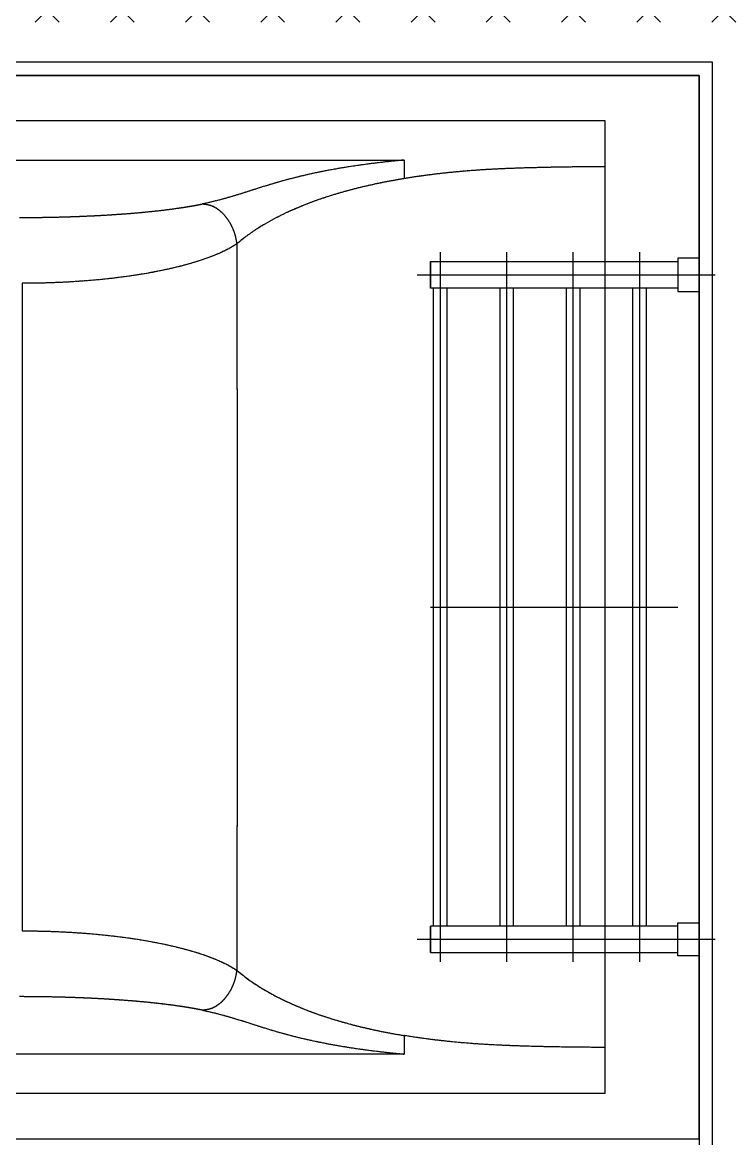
# Model space of a CAD drawing. Header units: millimetres. Extents: x 18456 to 179493, y -203649 to 469211.
# Drawn here: x 116545 to 117081, y -180999 to -180159 of the extents above; entities that cross this region are included whole.
import ezdxf

# ---------------------------------------------------------------- set-up
doc = ezdxf.new("R2010")
doc.units = ezdxf.units.MM
doc.linetypes.add('X-평면도(기본형)$0$HIDDENX2', pattern=[0.75, 0.5, -0.25])
for name, color, linetype, true_color in [('X-평면도(기본형)$0$40HAT', 9, 'Continuous', 0x808080), ('X-평면도(기본형)$0$FIN', 9, 'Continuous', 0x808080), ('X-평면도(기본형)$0$FUR', 6, 'Continuous', 0xff00ff), ('X-평면도(기본형)$0$MC', 7, 'Continuous', 0x7f7fff)]:
    doc.layers.add(name, color=color, linetype=linetype, true_color=true_color)

# ---------------------------------------------------------------- blocks, each defined once
blk = doc.blocks.new('X-평면도(기본형)$0$BS-03 TOP')
at = {"layer": 'X-평면도(기본형)$0$FUR', "color": 1, "true_color": 0xff0000}
for p, q in [((832463.4677905946, -151027.662717113), (832463.4677905946, -150803.662717113)), ((832963.4677905946, -151027.662717113), (832963.4677905946, -150803.662717113)), ((832713.4677905946, -151017.662717113), (832713.4677905946, -150831.662717113)), ((832980.4677905946, -150860.562717113), (832446.4677905946, -150860.562717113)), ((832980.4677905946, -150910.562717113), (832446.4677905946, -150910.562717113)), ((832980.4677905946, -150960.562717113), (832446.4677905946, -150960.562717113)), ((832980.4677905946, -151010.562717113), (832446.4677905946, -151010.562717113))]:
    blk.add_line(p, q, dxfattribs=at)
at = {"layer": 'X-평면도(기본형)$0$FUR'}
for p, q in [((832475.9677905946, -150815.662717113), (832450.9677905946, -150815.662717113)), ((832450.9677905946, -150815.662717113), (832450.9677905946, -150831.662717113)), ((832475.9677905946, -150831.662717113), (832475.9677905946, -150815.662717113)), ((832950.9677905946, -150831.662717113), (832950.9677905946, -150815.662717113)), ((832950.9677905946, -150815.662717113), (832975.9677905946, -150815.662717113)), ((832975.9677905946, -150815.662717113), (832975.9677905946, -150831.662717113)), ((832450.9677905946, -150831.662717113), (832475.9677905946, -150831.662717113)), ((832453.4677905946, -150831.662717113), (832473.4677905946, -150831.662717113)), ((832453.4677905946, -151017.662717113), (832453.4677905946, -150831.662717113)), ((832473.4677905946, -150831.662717113), (832473.4677905946, -151017.662717113)), ((832975.9677905946, -150831.662717113), (832950.9677905946, -150831.662717113)), ((832953.4677905946, -150831.662717113), (832953.4677905946, -151017.662717113)), ((832973.4677905946, -150831.662717113), (832953.4677905946, -150831.662717113)), ((832973.4677905946, -151017.662717113), (832973.4677905946, -150831.662717113)), ((832953.4677905946, -150855.462717113), (832473.4677905946, -150855.4627171129)), ((832953.4677905946, -150865.662717113), (832473.4677905946, -150865.662717113)), ((832953.4677905946, -150905.462717113), (832473.4677905946, -150905.4627171129)), ((832953.4677905946, -150915.662717113), (832473.4677905946, -150915.662717113)), ((832953.4677905946, -150955.462717113), (832473.4677905946, -150955.4627171129)), ((832953.4677905946, -150965.662717113), (832473.4677905946, -150965.662717113)), ((832953.4677905946, -151005.462717113), (832473.4677905946, -151005.4627171129)), ((832453.4677905946, -151017.662717113), (832473.4677905946, -151017.662717113)), ((832473.4677905946, -151017.662717113), (832453.4677905946, -151017.662717113)), ((832953.4677905946, -151015.662717113), (832473.4677905946, -151015.662717113)), ((832973.4677905946, -151017.662717113), (832953.4677905946, -151017.662717113)), ((832953.4677905946, -151017.662717113), (832973.4677905946, -151017.662717113))]:
    blk.add_line(p, q, dxfattribs=at)
blk = doc.blocks.new('X-평면도(기본형)$0$SB1703 1500')
at = {"layer": 'X-평면도(기본형)$0$FUR', "color": 8, "linetype": 'X-평면도(기본형)$0$HIDDENX2', "ltscale": 2, "true_color": 0x808080}
blk.add_line((1500, 2.153683453798294e-09), (1500, 800), dxfattribs=at)
at = {"layer": 'X-평면도(기본형)$0$FUR'}
blk.add_line((1500, 2.153683453798294e-09), (1500, 800), dxfattribs=at)
at = {"layer": 'X-평면도(기본형)$0$FUR', "color": 8, "linetype": 'X-평면도(기본형)$0$HIDDENX2', "ltscale": 2, "true_color": 0x808080}
for points, degree in [([(1500, 800), (750, 800), (0, 800)], 2), ([(106.1282822306384, 766.0788979778299), (692.1686779991724, 766.0788979778299), (1278.209073767706, 766.0788979778299)], 2), ([(1278.209073767706, 766.0788981784135), (1353.68482459287, 766.0788981784135), (1429.160575418035, 766.0788981784135)], 2), ([(1429.160575418035, 766.0788982041413), (1429.160575418035, 748.6956166266755), (1429.160575418035, 731.3123350492097)], 2), ([(106.1282822304638, 736.3708559155639), (496.8214334683726, 736.3708559824154), (887.5145847063395, 736.370856049296), (1278.207735944248, 736.3708561161475)], 3), ([(1429.160575418035, 731.307072428579), (1429.160575418035, 565.6536169215105), (1429.160575418035, 400.0001614144421)], 2), ([(1126.42872714129, 703.3539082472562), (1133.276007669047, 702.7124594172928), (1140.123288196803, 702.0710105873586), (1149.706846424204, 688.7831276497454), (1150.910270041786, 681.0201556257671), (1152.113031292276, 673.2571819251752)], 5), ([(991.029592045059, 643.6263617593504), (990.9611339538824, 643.6263505694224), (990.892675862764, 643.6263393795234), (990.8242177715874, 643.6263281896245)], 3), ([(1429.160583463905, 400.0001614144421), (1429.160583463905, 234.3465735540958), (1429.160583463905, 68.6929856937495)], 2), ([(990.8242177715874, 156.373729932704), (990.892675862764, 156.3737187428051), (990.9611339538824, 156.3737075529061), (991.029592045059, 156.373696362949)], 3), ([(1152.113031292276, 126.7428761971241), (1150.910270251392, 118.97990231734), (1149.706846843415, 111.2169301140821), (1140.123288217117, 97.92904753074981), (1133.276007679233, 97.28759870294016), (1126.42872714129, 96.6461498750723)], 5), ([(1429.160575418733, 68.68798777967459), (1429.160575418733, 51.30470620219421), (1429.160575418733, 33.92142462471384)], 2), ([(1278.207735944248, 63.62946671270765), (887.5145847063395, 63.62946677958826), (496.8214334683726, 63.62946684646886), (106.1282822304638, 63.62946691332036)], 3), ([(1278.209073767706, 33.92142465047073), (692.168677999085, 33.92142465047073), (106.1282822304638, 33.92142465047073)], 2), ([(1429.160575418733, 33.92142462471384), (1353.68482459322, 33.92142462471384), (1278.209073767706, 33.92142462471384)], 2), ([(0, 2.153683453798294e-09), (750, 2.153683453798294e-09), (1500, 2.153683453798294e-09)], 2)]:
    blk.add_open_spline(points, degree=degree, dxfattribs=at)
at = {"layer": 'X-평면도(기본형)$0$FUR'}
for points in [[(1500, 800), (750, 800), (0, 800)], [(106.1282822306384, 766.0788979778299), (692.1686779991724, 766.0788979778299), (1278.209073767706, 766.0788979778299)], [(1278.209073767706, 766.0788981784135), (1353.68482459287, 766.0788981784135), (1429.160575418035, 766.0788981784135)], [(1429.160575418035, 766.0788982041413), (1429.160575418035, 748.6956166266755), (1429.160575418035, 731.3123350492097)], [(1429.160575418035, 731.307072428579), (1429.160575418035, 565.6536169215105), (1429.160575418035, 400.0001614144421)], [(1429.160583463905, 400.0001614144421), (1429.160583463905, 234.3465735540958), (1429.160583463905, 68.6929856937495)], [(1429.160575418733, 68.68798777967459), (1429.160575418733, 51.30470620219421), (1429.160575418733, 33.92142462471384)], [(1278.209073767706, 33.92142465047073), (692.168677999085, 33.92142465047073), (106.1282822304638, 33.92142465047073)], [(1429.160575418733, 33.92142462471384), (1353.68482459322, 33.92142462471384), (1278.209073767706, 33.92142462471384)], [(0, 2.153683453798294e-09), (750, 2.153683453798294e-09), (1500, 2.153683453798294e-09)]]:
    blk.add_open_spline(points, degree=2, dxfattribs=at)
at = {"layer": 'X-평면도(기본형)$0$FUR', "color": 8, "true_color": 0x808080}
for points, degree in [([(106.1282822304638, 736.3708559155639), (496.8214334683726, 736.3708559824154), (887.5145847063395, 736.370856049296), (1278.207735944248, 736.3708561161475)], 3), ([(1126.42872714129, 703.3539082472562), (1133.276007669047, 702.7124594172928), (1140.123288196803, 702.0710105873586), (1149.706846424204, 688.7831276497454), (1150.910270041786, 681.0201556257671), (1152.113031292276, 673.2571819251752)], 5), ([(991.029592045059, 643.6263617593504), (990.9611339538824, 643.6263505694224), (990.892675862764, 643.6263393795234), (990.8242177715874, 643.6263281896245)], 3), ([(990.8242177715874, 156.373729932704), (990.892675862764, 156.3737187428051), (990.9611339538824, 156.3737075529061), (991.029592045059, 156.373696362949)], 3), ([(1152.113031292276, 126.7428761971241), (1150.910270251392, 118.97990231734), (1149.706846843415, 111.2169301140821), (1140.123288217117, 97.92904753074981), (1133.276007679233, 97.28759870294016), (1126.42872714129, 96.6461498750723)], 5), ([(1278.207735944248, 63.62946671270765), (887.5145847063395, 63.62946677958826), (496.8214334683726, 63.62946684646886), (106.1282822304638, 63.62946691332036)], 3)]:
    blk.add_open_spline(points, degree=degree, dxfattribs=at)
at = {"layer": 'X-평면도(기본형)$0$FUR', "color": 8, "linetype": 'X-평면도(기본형)$0$HIDDENX2', "ltscale": 2, "true_color": 0x808080}
for points, degree, knots in [([(1278.208075634437, 736.3705251920619), (1276.037561112316, 736.1710889845854), (1273.894862912595, 735.9649825978559), (1265.501670721045, 735.1213239859208), (1259.622280000069, 734.4519563856884), (1248.1777115484, 733.0020056253416), (1242.745504514431, 732.2351134558849), (1232.479111500143, 730.6468711334164), (1227.537885973172, 729.8068312211544), (1218.309894378472, 728.1061074870522), (1213.812455147912, 727.2044766422478), (1201.371150163235, 724.5272663328215), (1193.759209399286, 722.6257596951327), (1179.945681999496, 718.7986806817353), (1173.594081184128, 716.844135443389), (1164.318337181176, 713.8942908484605), (1161.2577004591, 712.9058857278433), (1155.090941848117, 710.9469874377246), (1151.920631922432, 709.9524925292353), (1145.426482540555, 708.0201614896068), (1142.026456716412, 707.0581521055428), (1134.697663494153, 705.1733620093437), (1130.729775903223, 704.2427141776716), (1126.42872714129, 703.3539082472562)], 3, [0, 0, 0, 0, 0.02727819425534721, 0.02727819425534721, 0.1083383447340684, 0.1083383447340684, 0.1893984952127895, 0.1893984952127895, 0.2704586456915105, 0.2704586456915105, 0.3515187961702315, 0.3515187961702315, 0.5136390971276736, 0.5136390971276736, 0.6757593980851156, 0.6757593980851156, 0.7568195485638372, 0.7568195485638372, 0.8378796990425579, 0.8378796990425579, 0.918939849521279, 0.918939849521279, 1, 1, 1, 1]), ([(1278.208953757014, 736.369355162431), (1278.208928880864, 736.1604587927577), (1278.208688305574, 735.9442396011436), (1278.209229930944, 735.2953587609227), (1278.208842768916, 734.830028786906), (1278.209090546996, 733.8077818953316), (1278.209070818266, 733.340102361195), (1278.209077402833, 732.0875581056462), (1278.208854514814, 731.229404945334), (1278.209108734678, 729.4942727171292), (1278.209111647739, 728.7413010701712), (1278.209078145097, 727.2900906137365), (1278.209157076722, 726.6897163293906), (1278.209140853083, 724.8131322145637), (1278.209073767706, 723.6674515580235), (1278.209071163321, 722.421634059283)], 3, [0, 0, 0, 0, 0.160499235954193, 0.160499235954193, 0.3724135968709565, 0.3724135968709565, 0.5138673887353816, 0.5138673887353816, 0.6890515880012615, 0.6890515880012615, 0.7960866891886667, 0.7960866891886667, 0.8672654828294065, 0.8672654828294065, 1, 1, 1, 1]), ([(1429.160583464603, 731.307072428579), (1426.164022250101, 731.2991849550162), (1420.163975742471, 731.2833917825192), (1411.164454074926, 731.217474924284), (1402.164234705153, 731.1183027997613), (1393.175673409365, 730.9810115477885), (1384.210156200978, 730.8048171045957), (1375.281670595461, 730.5865131285973), (1366.394732804387, 730.3284911923693), (1360.527541601681, 730.1183721018606), (1357.592626464611, 730.0132653006585)], 3, [0, 0, 0, 0, 0.1243408770705244, 0.2489690654765014, 0.3738162031960933, 0.4988280813446651, 0.6239658120167927, 0.7492070299978734, 0.8745471114722904, 1, 1, 1, 1]), ([(1278.209240156866, 722.4215998937725), (1276.665760263568, 722.1630616362672), (1273.588399935397, 721.6475930640008), (1269.174301181687, 720.8533533728332), (1264.914166263363, 720.0492884487612), (1260.805496439105, 719.2334714219905), (1256.831240385596, 718.4059740225784), (1252.044189866807, 717.3626342006028), (1246.545481330599, 716.0909115959948), (1238.643254255876, 714.1272463025525), (1229.618800138822, 711.6551166181453), (1219.753792349424, 708.614881954767), (1210.492144454212, 705.4564390465384), (1204.518217900069, 703.1223635948263), (1201.594365071156, 701.9799837797182)], 3, [0, 0, 0, 0, 0.04214192510631519, 0.08402175437400725, 0.1257632907646763, 0.167674741883988, 0.2098468485678247, 0.2523332795795803, 0.3263996013826299, 0.4026794444395577, 0.5490873253450249, 0.7013870930338074, 0.8538481876418773, 1, 1, 1, 1]), ([(1301.746141277254, 725.7576374573982), (1299.62564613705, 725.4963396956446), (1295.435033778253, 724.9799519855296), (1289.416306879488, 724.1507517994032), (1283.661108468252, 723.3022491490992), (1280.017999784031, 722.7137718113372), (1278.209240156866, 722.4215998937725)], 3, [0, 0, 0, 0, 0.2579945994282492, 0.5098598607342537, 0.7566513183104666, 1, 1, 1, 1]), ([(1357.592626464611, 730.0132653006585), (1355.169636492443, 729.918124890828), (1350.326683383144, 729.7279629219265), (1343.146157681476, 729.3583439668873), (1336.038133419177, 728.9271265552088), (1329.009339209588, 728.4280288947048), (1322.058818551013, 727.8629211040679), (1315.191962514538, 727.2298178987985), (1308.397426852491, 726.5340529428213), (1303.968505286146, 726.0170576568926), (1301.746141277254, 725.7576374573982)], 3, [0, 0, 0, 0, 0.1244275377446227, 0.2486996387641766, 0.3729598630117413, 0.4973640953080891, 0.6220810331860367, 0.7472927653115717, 0.8731954371374993, 1, 1, 1, 1]), ([(988.5841239187866, 693.1419136465411), (1008.970513581124, 693.1419239801471), (1028.745194227493, 693.8274058996467), (1048.518729172531, 694.5128481038846), (1066.523379820574, 695.8436512885964), (1084.594760618464, 697.1793867931119), (1099.798493083974, 699.0854983018653), (1115.001817773446, 700.9915586871793), (1126.42872714129, 703.3541678266483)], 2, [0, 0, 0, 0.25, 0.25, 0.5, 0.5, 0.75, 0.75, 1, 1, 1]), ([(1201.594365071156, 701.9799837797182), (1199.221872642462, 700.9998127873405), (1194.462133559748, 699.0333752451697), (1187.345717301883, 695.7451273206971), (1180.254111504008, 692.1632411885948), (1173.170426017896, 688.2119104370358), (1166.091143353493, 683.8051019632258), (1159.038536668289, 678.932950554823), (1154.412877755763, 675.1426711536478), (1152.113057999348, 673.2581916419149)], 3, [0, 0, 0, 0, 0.1415646630178982, 0.2840096984760911, 0.4262496182545697, 0.5679138428763398, 0.7119596895351498, 0.8567899602710758, 1, 1, 1, 1]), ([(1152.113057999348, 673.2581916419149), (1151.241154100164, 672.6949777392147), (1149.495655368781, 671.5674576609163), (1146.792457291158, 670.0311528756865), (1143.957045838295, 668.5416266747634), (1139.95803782338, 666.613585773448), (1133.433407108008, 663.8135248750914), (1123.193839000945, 660.1631972442265), (1111.195533140155, 656.7436031901161), (1099.501932796673, 653.9887965456), (1081.700801079685, 650.3959146402776), (1054.292370438983, 646.4707134298515), (1024.790838847985, 644.3532009166665), (1005.829714374559, 643.7801218274981), (997.3430976814707, 643.6465380616719), (993.13081669854, 643.633076720289), (991.029592045059, 643.6263617593504)], 3, [0, 0, 0, 0, 0.03117709084825492, 0.06241464521169923, 0.09378720319112818, 0.1253555616198472, 0.1880624395957308, 0.2808270621047957, 0.3763482902485014, 0.438843783414216, 0.5019908315068017, 0.6921429834288003, 0.8762235236497193, 0.9386099175927807, 0.9693766025686555, 1, 1, 1, 1]), ([(1152.113057999348, 673.2581916419149), (1152.189572237781, 643.0139077914064), (1152.256353739707, 612.7869851201249), (1152.387009364553, 529.9717845285777), (1152.43023588293, 452.4897473684396), (1152.429089439043, 400.0000817163964)], 3, [0, 0, 0, 0, 0.3656338473247041, 0.3656338473247041, 1, 1, 1, 1]), ([(990.8242177715874, 643.6263281896245), (990.8242221742403, 623.2413692086702), (990.8242259155377, 602.8583566457382), (990.8242336309049, 529.9944374297047), (990.8242300457787, 452.4560587222804), (990.824226642435, 400.0001210508053)], 3, [0, 0, 0, 0, 0.2796377612057806, 0.2796377612057806, 1, 1, 1, 1]), ([(990.824226642435, 399.9999370715232), (990.8242300457787, 322.5439994000481), (990.8242336309049, 270.0056206926238), (990.8242259155377, 197.1417014765902), (990.8242221742403, 176.7586889136292), (990.8242177715874, 156.373729932704)], 3, [0, 0, 0, 0, 0.7203622387942188, 0.7203622387942188, 1, 1, 1, 1]), ([(1152.429089439043, 399.9999764059321), (1152.43023588293, 322.5103107538598), (1152.387009364553, 270.0282735937508), (1152.256354271318, 187.2134099475225), (1152.189573723997, 156.9868230394204), (1152.113060553616, 126.7428761226765)], 3, [0, 0, 0, 0, 0.6343687336938457, 0.6343687336938457, 1, 1, 1, 1]), ([(991.029592045059, 156.373696362949), (995.2447674933937, 156.3481191803876), (1003.737690973736, 156.2965851322515), (1016.422885687032, 155.896312043129), (1029.135253763525, 155.251341819996), (1049.957284803677, 153.7424806743511), (1078.290638670675, 150.4006562785362), (1106.854327402718, 144.6407417891314), (1127.479688412859, 138.531477166398), (1139.122982931382, 133.8883140940743), (1145.870793306676, 130.4929379662499), (1149.484507444082, 128.4394139425131), (1151.237367890193, 127.307396985183), (1152.113057999348, 126.7418664804136)], 3, [0, 0, 0, 0, 0.06144845614058056, 0.1238090898896945, 0.1854821220356585, 0.2486608962125566, 0.4345246842440718, 0.6237031895035289, 0.749269003334469, 0.8746161582225718, 0.9373055593940952, 0.9686792513003586, 1, 1, 1, 1]), ([(1152.113057999348, 126.7418664804136), (1153.446608326223, 125.6293862131424), (1156.1278555264, 123.3926242839079), (1160.206720431801, 120.3218615492806), (1164.32984246884, 117.4202754843864), (1168.473228197661, 114.7070957605611), (1172.60822589451, 112.1715261444915), (1176.727271262731, 109.7993990876712), (1180.843490615429, 107.5659238027001), (1184.975535068894, 105.4493388893316), (1189.12726119603, 103.4378408042248), (1193.28694609541, 101.5307959881611), (1197.442141197505, 99.71800943062408), (1200.212832475721, 98.585013214004), (1201.594365071156, 98.02007434261031)], 3, [0, 0, 0, 0, 0.08321058102992503, 0.1673038751635856, 0.2518159462835708, 0.3362698511440989, 0.4201782265895152, 0.5030466729398012, 0.5855744788685043, 0.6685051551874984, 0.751627613588275, 0.8347283148037739, 0.9175916053890455, 1, 1, 1, 1]), ([(1126.42872714129, 96.6461498750723), (1115.002172818698, 99.00868588191224), (1099.798493374838, 100.9148198418552), (1084.595793866669, 102.8208309440815), (1066.523380123428, 104.1566672465997), (1048.519903107488, 105.4874080381123), (1028.745194410963, 106.172912986658), (1008.971144982323, 106.8583950811881), (988.5841239187866, 106.8584057642147)], 2, [0, 0, 0, 0.25, 0.25, 0.5, 0.5, 0.75, 0.75, 1, 1, 1]), ([(1126.42872714129, 96.6461498750723), (1130.746851184522, 95.75372475961922), (1134.69591348432, 94.82651992014144), (1141.972891167155, 92.9564513117657), (1145.453915640712, 91.97325061738957), (1155.219377676432, 89.06082723056898), (1161.219478760264, 87.09061729413224), (1170.494159562804, 84.1418304341496), (1173.647177841223, 83.15558480191976), (1180.056104834308, 81.21977343474282), (1183.43431131239, 80.23467427393189), (1193.782044492778, 77.36936876428081), (1201.308265029395, 75.48747698415536), (1213.825626250822, 72.79256763320882), (1218.302095055231, 71.89569433173165), (1227.517294467369, 70.19687520724256), (1232.43081985967, 69.3613711138023), (1242.703679650149, 67.77037588891108), (1248.24197814893, 66.9897845419764), (1259.519809533784, 65.56037221237784), (1265.542863285402, 64.87385458877543), (1273.894068664755, 64.03505612182198), (1276.035664208466, 63.8291125378455), (1278.208062398713, 63.62953540019225)], 3, [0, 0, 0, 0, 0.08105145562927135, 0.08105145562927135, 0.1621029112585427, 0.1621029112585427, 0.3242058225170855, 0.3242058225170855, 0.4052572781463568, 0.4052572781463568, 0.4863087337756283, 0.4863087337756283, 0.6484116450341711, 0.6484116450341711, 0.7294631006634424, 0.7294631006634424, 0.8105145562927136, 0.8105145562927136, 0.891566011921985, 0.891566011921985, 0.9726174675512566, 0.9726174675512566, 1, 1, 1, 1]), ([(1201.594365071156, 98.02007434261031), (1203.524887048174, 97.25780863495311), (1207.460920686775, 95.70366757753072), (1213.494810056, 93.52602447071695), (1220.857520485879, 91.03979228017852), (1229.618569402723, 88.34664724307368), (1238.643006035942, 85.87256776494905), (1246.545994600165, 83.90923602535622), (1253.244369604567, 82.35917493718443), (1260.708519824198, 80.76907436712645), (1269.075262874714, 79.13487288213219), (1275.160119052744, 78.09802334744018), (1278.209217893658, 77.57846189488191)], 3, [0, 0, 0, 0, 0.09642273141530769, 0.196590931827386, 0.2986270428816327, 0.4509326229107199, 0.5973460912996073, 0.6736288454864252, 0.7476979939429492, 0.8323477625342833, 0.9159900862116269, 1, 1, 1, 1]), ([(1278.209071163321, 77.57868876960129), (1278.209073767706, 76.33287127083167), (1278.209140853083, 75.18719061429147), (1278.209157076722, 73.31060649949359), (1278.209078145097, 72.7102322151186), (1278.209111647739, 71.25902175868396), (1278.209108734678, 70.50605011172593), (1278.208854514814, 68.77091788355028), (1278.209077402833, 67.91276472320897), (1278.209070818266, 66.66022046766011), (1278.209090546996, 66.19254093352356), (1278.208842768916, 65.1702940419782), (1278.209229930944, 64.70496406796155), (1278.208688305109, 64.0560827224399), (1278.208928881737, 63.8398632548051), (1278.208953757188, 63.6309665341978)], 3, [0, 0, 0, 0, 0.1327344786799298, 0.1327344786799298, 0.2039132516800777, 0.2039132516800777, 0.3109483218291954, 0.3109483218291954, 0.4861324702947543, 0.4861324702947543, 0.6275862211400801, 0.6275862211400801, 0.8395005206054249, 0.8395005206054249, 1, 1, 1, 1]), ([(1301.743419702398, 74.24319223576458), (1299.291458617721, 74.53720456798328), (1296.867841507425, 74.84356310375733), (1288.797055082163, 75.91735208913451), (1283.373747301579, 76.72826387826353), (1278.209071163321, 77.57868876960129)], 3, [0, 0, 0, 0, 0.2972368071119842, 0.2972368071119842, 1, 1, 1, 1]), ([(1357.595017411746, 69.9852798388456), (1354.86898409354, 70.08803562889807), (1352.156178991776, 70.20055298123043), (1336.558811406547, 70.93609085326898), (1323.939170083497, 71.87250234943349), (1308.486701836169, 73.46391877238057), (1305.08868143626, 73.84206506842747), (1301.743419702398, 74.24319223576458)], 3, [0, 0, 0, 0, 0.1399253008450184, 0.1399253008450184, 0.8074142345687574, 0.8074142345687574, 1, 1, 1, 1]), ([(1429.160575418733, 68.68798777967459), (1415.705577174551, 68.71036713192007), (1402.218082092819, 68.8404497813899), (1382.247394050937, 69.2338673156919), (1375.613580839359, 69.3963336024899), (1365.172391861386, 69.71934231655905), (1361.371014326345, 69.84294645517366), (1357.595017411746, 69.9852798388456)], 3, [0, 0, 0, 0, 0.558543575720199, 0.558543575720199, 0.8378153635802982, 0.8378153635802982, 1, 1, 1, 1])]:
    blk.add_open_spline(points, degree=degree, knots=knots, dxfattribs=at)
at = {"layer": 'X-평면도(기본형)$0$FUR', "color": 8, "true_color": 0x808080}
for points, degree, knots in [([(1278.208075634437, 736.3705251920619), (1276.037561112316, 736.1710889845854), (1273.894862912595, 735.9649825978559), (1265.501670721045, 735.1213239859208), (1259.622280000069, 734.4519563856884), (1248.1777115484, 733.0020056253416), (1242.745504514431, 732.2351134558849), (1232.479111500143, 730.6468711334164), (1227.537885973172, 729.8068312211544), (1218.309894378472, 728.1061074870522), (1213.812455147912, 727.2044766422478), (1201.371150163235, 724.5272663328215), (1193.759209399286, 722.6257596951327), (1179.945681999496, 718.7986806817353), (1173.594081184128, 716.844135443389), (1164.318337181176, 713.8942908484605), (1161.2577004591, 712.9058857278433), (1155.090941848117, 710.9469874377246), (1151.920631922432, 709.9524925292353), (1145.426482540555, 708.0201614896068), (1142.026456716412, 707.0581521055428), (1134.697663494153, 705.1733620093437), (1130.729775903223, 704.2427141776716), (1126.42872714129, 703.3539082472562)], 3, [0, 0, 0, 0, 0.02727819425534721, 0.02727819425534721, 0.1083383447340684, 0.1083383447340684, 0.1893984952127895, 0.1893984952127895, 0.2704586456915105, 0.2704586456915105, 0.3515187961702315, 0.3515187961702315, 0.5136390971276736, 0.5136390971276736, 0.6757593980851156, 0.6757593980851156, 0.7568195485638372, 0.7568195485638372, 0.8378796990425579, 0.8378796990425579, 0.918939849521279, 0.918939849521279, 1, 1, 1, 1]), ([(1278.208953757014, 736.369355162431), (1278.208928880864, 736.1604587927577), (1278.208688305574, 735.9442396011436), (1278.209229930944, 735.2953587609227), (1278.208842768916, 734.830028786906), (1278.209090546996, 733.8077818953316), (1278.209070818266, 733.340102361195), (1278.209077402833, 732.0875581056462), (1278.208854514814, 731.229404945334), (1278.209108734678, 729.4942727171292), (1278.209111647739, 728.7413010701712), (1278.209078145097, 727.2900906137365), (1278.209157076722, 726.6897163293906), (1278.209140853083, 724.8131322145637), (1278.209073767706, 723.6674515580235), (1278.209071163321, 722.421634059283)], 3, [0, 0, 0, 0, 0.160499235954193, 0.160499235954193, 0.3724135968709565, 0.3724135968709565, 0.5138673887353816, 0.5138673887353816, 0.6890515880012615, 0.6890515880012615, 0.7960866891886667, 0.7960866891886667, 0.8672654828294065, 0.8672654828294065, 1, 1, 1, 1]), ([(1429.160583464603, 731.307072428579), (1426.164022250101, 731.2991849550162), (1420.163975742471, 731.2833917825192), (1411.164454074926, 731.217474924284), (1402.164234705153, 731.1183027997613), (1393.175673409365, 730.9810115477885), (1384.210156200978, 730.8048171045957), (1375.281670595461, 730.5865131285973), (1366.394732804387, 730.3284911923693), (1360.527541601681, 730.1183721018606), (1357.592626464611, 730.0132653006585)], 3, [0, 0, 0, 0, 0.1243408770705244, 0.2489690654765014, 0.3738162031960933, 0.4988280813446651, 0.6239658120167927, 0.7492070299978734, 0.8745471114722904, 1, 1, 1, 1]), ([(1278.209240156866, 722.4215998937725), (1276.665760263568, 722.1630616362672), (1273.588399935397, 721.6475930640008), (1269.174301181687, 720.8533533728332), (1264.914166263363, 720.0492884487612), (1260.805496439105, 719.2334714219905), (1256.831240385596, 718.4059740225784), (1252.044189866807, 717.3626342006028), (1246.545481330599, 716.0909115959948), (1238.643254255876, 714.1272463025525), (1229.618800138822, 711.6551166181453), (1219.753792349424, 708.614881954767), (1210.492144454212, 705.4564390465384), (1204.518217900069, 703.1223635948263), (1201.594365071156, 701.9799837797182)], 3, [0, 0, 0, 0, 0.04214192510631519, 0.08402175437400725, 0.1257632907646763, 0.167674741883988, 0.2098468485678247, 0.2523332795795803, 0.3263996013826299, 0.4026794444395577, 0.5490873253450249, 0.7013870930338074, 0.8538481876418773, 1, 1, 1, 1]), ([(1301.746141277254, 725.7576374573982), (1299.62564613705, 725.4963396956446), (1295.435033778253, 724.9799519855296), (1289.416306879488, 724.1507517994032), (1283.661108468252, 723.3022491490992), (1280.017999784031, 722.7137718113372), (1278.209240156866, 722.4215998937725)], 3, [0, 0, 0, 0, 0.2579945994282492, 0.5098598607342537, 0.7566513183104666, 1, 1, 1, 1]), ([(1357.592626464611, 730.0132653006585), (1355.169636492443, 729.918124890828), (1350.326683383144, 729.7279629219265), (1343.146157681476, 729.3583439668873), (1336.038133419177, 728.9271265552088), (1329.009339209588, 728.4280288947048), (1322.058818551013, 727.8629211040679), (1315.191962514538, 727.2298178987985), (1308.397426852491, 726.5340529428213), (1303.968505286146, 726.0170576568926), (1301.746141277254, 725.7576374573982)], 3, [0, 0, 0, 0, 0.1244275377446227, 0.2486996387641766, 0.3729598630117413, 0.4973640953080891, 0.6220810331860367, 0.7472927653115717, 0.8731954371374993, 1, 1, 1, 1]), ([(988.5841239187866, 693.1419136465411), (1008.970513581124, 693.1419239801471), (1028.745194227493, 693.8274058996467), (1048.518729172531, 694.5128481038846), (1066.523379820574, 695.8436512885964), (1084.594760618464, 697.1793867931119), (1099.798493083974, 699.0854983018653), (1115.001817773446, 700.9915586871793), (1126.42872714129, 703.3541678266483)], 2, [0, 0, 0, 0.25, 0.25, 0.5, 0.5, 0.75, 0.75, 1, 1, 1]), ([(1201.594365071156, 701.9799837797182), (1199.221872642462, 700.9998127873405), (1194.462133559748, 699.0333752451697), (1187.345717301883, 695.7451273206971), (1180.254111504008, 692.1632411885948), (1173.170426017896, 688.2119104370358), (1166.091143353493, 683.8051019632258), (1159.038536668289, 678.932950554823), (1154.412877755763, 675.1426711536478), (1152.113057999348, 673.2581916419149)], 3, [0, 0, 0, 0, 0.1415646630178982, 0.2840096984760911, 0.4262496182545697, 0.5679138428763398, 0.7119596895351498, 0.8567899602710758, 1, 1, 1, 1]), ([(1152.113057999348, 673.2581916419149), (1151.241154100164, 672.6949777392147), (1149.495655368781, 671.5674576609163), (1146.792457291158, 670.0311528756865), (1143.957045838295, 668.5416266747634), (1139.95803782338, 666.613585773448), (1133.433407108008, 663.8135248750914), (1123.193839000945, 660.1631972442265), (1111.195533140155, 656.7436031901161), (1099.501932796673, 653.9887965456), (1081.700801079685, 650.3959146402776), (1054.292370438983, 646.4707134298515), (1024.790838847985, 644.3532009166665), (1005.829714374559, 643.7801218274981), (997.3430976814707, 643.6465380616719), (993.13081669854, 643.633076720289), (991.029592045059, 643.6263617593504)], 3, [0, 0, 0, 0, 0.03117709084825492, 0.06241464521169923, 0.09378720319112818, 0.1253555616198472, 0.1880624395957308, 0.2808270621047957, 0.3763482902485014, 0.438843783414216, 0.5019908315068017, 0.6921429834288003, 0.8762235236497193, 0.9386099175927807, 0.9693766025686555, 1, 1, 1, 1]), ([(1152.113057999348, 673.2581916419149), (1152.189572237781, 643.0139077914064), (1152.256353739707, 612.7869851201249), (1152.387009364553, 529.9717845285777), (1152.43023588293, 452.4897473684396), (1152.429089439043, 400.0000817163964)], 3, [0, 0, 0, 0, 0.3656338473247041, 0.3656338473247041, 1, 1, 1, 1]), ([(990.8242177715874, 643.6263281896245), (990.8242221742403, 623.2413692086702), (990.8242259155377, 602.8583566457382), (990.8242336309049, 529.9944374297047), (990.8242300457787, 452.4560587222804), (990.824226642435, 400.0001210508053)], 3, [0, 0, 0, 0, 0.2796377612057806, 0.2796377612057806, 1, 1, 1, 1]), ([(990.824226642435, 399.9999370715232), (990.8242300457787, 322.5439994000481), (990.8242336309049, 270.0056206926238), (990.8242259155377, 197.1417014765902), (990.8242221742403, 176.7586889136292), (990.8242177715874, 156.373729932704)], 3, [0, 0, 0, 0, 0.7203622387942188, 0.7203622387942188, 1, 1, 1, 1]), ([(1152.429089439043, 399.9999764059321), (1152.43023588293, 322.5103107538598), (1152.387009364553, 270.0282735937508), (1152.256354271318, 187.2134099475225), (1152.189573723997, 156.9868230394204), (1152.113060553616, 126.7428761226765)], 3, [0, 0, 0, 0, 0.6343687336938457, 0.6343687336938457, 1, 1, 1, 1]), ([(991.029592045059, 156.373696362949), (995.2447674933937, 156.3481191803876), (1003.737690973736, 156.2965851322515), (1016.422885687032, 155.896312043129), (1029.135253763525, 155.251341819996), (1049.957284803677, 153.7424806743511), (1078.290638670675, 150.4006562785362), (1106.854327402718, 144.6407417891314), (1127.479688412859, 138.531477166398), (1139.122982931382, 133.8883140940743), (1145.870793306676, 130.4929379662499), (1149.484507444082, 128.4394139425131), (1151.237367890193, 127.307396985183), (1152.113057999348, 126.7418664804136)], 3, [0, 0, 0, 0, 0.06144845614058056, 0.1238090898896945, 0.1854821220356585, 0.2486608962125566, 0.4345246842440718, 0.6237031895035289, 0.749269003334469, 0.8746161582225718, 0.9373055593940952, 0.9686792513003586, 1, 1, 1, 1]), ([(1152.113057999348, 126.7418664804136), (1153.446608326223, 125.6293862131424), (1156.1278555264, 123.3926242839079), (1160.206720431801, 120.3218615492806), (1164.32984246884, 117.4202754843864), (1168.473228197661, 114.7070957605611), (1172.60822589451, 112.1715261444915), (1176.727271262731, 109.7993990876712), (1180.843490615429, 107.5659238027001), (1184.975535068894, 105.4493388893316), (1189.12726119603, 103.4378408042248), (1193.28694609541, 101.5307959881611), (1197.442141197505, 99.71800943062408), (1200.212832475721, 98.585013214004), (1201.594365071156, 98.02007434261031)], 3, [0, 0, 0, 0, 0.08321058102992503, 0.1673038751635856, 0.2518159462835708, 0.3362698511440989, 0.4201782265895152, 0.5030466729398012, 0.5855744788685043, 0.6685051551874984, 0.751627613588275, 0.8347283148037739, 0.9175916053890455, 1, 1, 1, 1]), ([(1126.42872714129, 96.6461498750723), (1115.002172818698, 99.00868588191224), (1099.798493374838, 100.9148198418552), (1084.595793866669, 102.8208309440815), (1066.523380123428, 104.1566672465997), (1048.519903107488, 105.4874080381123), (1028.745194410963, 106.172912986658), (1008.971144982323, 106.8583950811881), (988.5841239187866, 106.8584057642147)], 2, [0, 0, 0, 0.25, 0.25, 0.5, 0.5, 0.75, 0.75, 1, 1, 1]), ([(1126.42872714129, 96.6461498750723), (1130.746851184522, 95.75372475961922), (1134.69591348432, 94.82651992014144), (1141.972891167155, 92.9564513117657), (1145.453915640712, 91.97325061738957), (1155.219377676432, 89.06082723056898), (1161.219478760264, 87.09061729413224), (1170.494159562804, 84.1418304341496), (1173.647177841223, 83.15558480191976), (1180.056104834308, 81.21977343474282), (1183.43431131239, 80.23467427393189), (1193.782044492778, 77.36936876428081), (1201.308265029395, 75.48747698415536), (1213.825626250822, 72.79256763320882), (1218.302095055231, 71.89569433173165), (1227.517294467369, 70.19687520724256), (1232.43081985967, 69.3613711138023), (1242.703679650149, 67.77037588891108), (1248.24197814893, 66.9897845419764), (1259.519809533784, 65.56037221237784), (1265.542863285402, 64.87385458877543), (1273.894068664755, 64.03505612182198), (1276.035664208466, 63.8291125378455), (1278.208062398713, 63.62953540019225)], 3, [0, 0, 0, 0, 0.08105145562927135, 0.08105145562927135, 0.1621029112585427, 0.1621029112585427, 0.3242058225170855, 0.3242058225170855, 0.4052572781463568, 0.4052572781463568, 0.4863087337756283, 0.4863087337756283, 0.6484116450341711, 0.6484116450341711, 0.7294631006634424, 0.7294631006634424, 0.8105145562927136, 0.8105145562927136, 0.891566011921985, 0.891566011921985, 0.9726174675512566, 0.9726174675512566, 1, 1, 1, 1]), ([(1201.594365071156, 98.02007434261031), (1203.524887048174, 97.25780863495311), (1207.460920686775, 95.70366757753072), (1213.494810056, 93.52602447071695), (1220.857520485879, 91.03979228017852), (1229.618569402723, 88.34664724307368), (1238.643006035942, 85.87256776494905), (1246.545994600165, 83.90923602535622), (1253.244369604567, 82.35917493718443), (1260.708519824198, 80.76907436712645), (1269.075262874714, 79.13487288213219), (1275.160119052744, 78.09802334744018), (1278.209217893658, 77.57846189488191)], 3, [0, 0, 0, 0, 0.09642273141530769, 0.196590931827386, 0.2986270428816327, 0.4509326229107199, 0.5973460912996073, 0.6736288454864252, 0.7476979939429492, 0.8323477625342833, 0.9159900862116269, 1, 1, 1, 1]), ([(1278.209071163321, 77.57868876960129), (1278.209073767706, 76.33287127083167), (1278.209140853083, 75.18719061429147), (1278.209157076722, 73.31060649949359), (1278.209078145097, 72.7102322151186), (1278.209111647739, 71.25902175868396), (1278.209108734678, 70.50605011172593), (1278.208854514814, 68.77091788355028), (1278.209077402833, 67.91276472320897), (1278.209070818266, 66.66022046766011), (1278.209090546996, 66.19254093352356), (1278.208842768916, 65.1702940419782), (1278.209229930944, 64.70496406796155), (1278.208688305109, 64.0560827224399), (1278.208928881737, 63.8398632548051), (1278.208953757188, 63.6309665341978)], 3, [0, 0, 0, 0, 0.1327344786799298, 0.1327344786799298, 0.2039132516800777, 0.2039132516800777, 0.3109483218291954, 0.3109483218291954, 0.4861324702947543, 0.4861324702947543, 0.6275862211400801, 0.6275862211400801, 0.8395005206054249, 0.8395005206054249, 1, 1, 1, 1]), ([(1301.743419702398, 74.24319223576458), (1299.291458617721, 74.53720456798328), (1296.867841507425, 74.84356310375733), (1288.797055082163, 75.91735208913451), (1283.373747301579, 76.72826387826353), (1278.209071163321, 77.57868876960129)], 3, [0, 0, 0, 0, 0.2972368071119842, 0.2972368071119842, 1, 1, 1, 1]), ([(1357.595017411746, 69.9852798388456), (1354.86898409354, 70.08803562889807), (1352.156178991776, 70.20055298123043), (1336.558811406547, 70.93609085326898), (1323.939170083497, 71.87250234943349), (1308.486701836169, 73.46391877238057), (1305.08868143626, 73.84206506842747), (1301.743419702398, 74.24319223576458)], 3, [0, 0, 0, 0, 0.1399253008450184, 0.1399253008450184, 0.8074142345687574, 0.8074142345687574, 1, 1, 1, 1]), ([(1429.160575418733, 68.68798777967459), (1415.705577174551, 68.71036713192007), (1402.218082092819, 68.8404497813899), (1382.247394050937, 69.2338673156919), (1375.613580839359, 69.3963336024899), (1365.172391861386, 69.71934231655905), (1361.371014326345, 69.84294645517366), (1357.595017411746, 69.9852798388456)], 3, [0, 0, 0, 0, 0.558543575720199, 0.558543575720199, 0.8378153635802982, 0.8378153635802982, 1, 1, 1, 1])]:
    blk.add_open_spline(points, degree=degree, knots=knots, dxfattribs=at)
blk = doc.blocks.new('X-평면도(기본형)$0$ba15002200')
at = {"layer": 'X-평면도(기본형)$0$MC'}
blk.add_lwpolyline([(0, 2200), (1500, 2200), (1500, 0), (0, 0)], close=True, dxfattribs=at)
at = {"layer": 'X-평면도(기본형)$0$FUR'}
blk.add_blockref('X-평면도(기본형)$0$SB1703 1500', (0, 1400), dxfattribs=at)
at = {"layer": 'X-평면도(기본형)$0$FUR', "xscale": -1, "rotation": 270}
blk.add_blockref('X-평면도(기본형)$0$BS-03 TOP', (152315.6627171127, -830913.4677905947), dxfattribs=at)

msp = doc.modelspace()

# ---------------------------------------------------------------- hatches: boundary and pattern name
at = {"layer": 'X-평면도(기본형)$0$40HAT'}
h = msp.add_hatch(dxfattribs=at)
h.set_pattern_fill('H3', color=256, scale=40, style=0, pattern_type=2)
h.set_pattern_definition([(315, (-605844.5438924324, -337778.4268450412), (28.28427124746192, 28.28427124746188), []), (45, (-605844.5438924324, -337778.4268450412), (-28.2842712474619, 28.28427124746191), [])])
h.paths.add_polyline_path([(117094.5683285247, -181639.1536608932), (117204.568328521, -181639.1536608931), (117204.5683285228, -179649.1536608931), (117094.5683285228, -179649.1536608931), (117094.5683285227, -180069.1536608932), (115514.5683285228, -180069.1536608931), (115514.5683285228, -180159.1536608931), (117094.5683285228, -180159.1536608931), (117094.5683285246, -181639.1536608932)], flags=0)

# ---------------------------------------------------------------- linework, layer by layer
at = {"layer": 'X-평면도(기본형)$0$FIN'}
for p, q in [((117064.5683285228, -180189.1536608931), (115544.5683285228, -180189.1536608931)), ((117064.568328521, -181649.1536608931), (117064.5683285228, -180189.1536608931))]:
    msp.add_line(p, q, dxfattribs=at)

# ---------------------------------------------------------------- block references
msp.add_blockref('X-평면도(기본형)$0$ba15002200', (115554.5683285228, -182399.1536608931))

doc.saveas('drawing.dxf')
